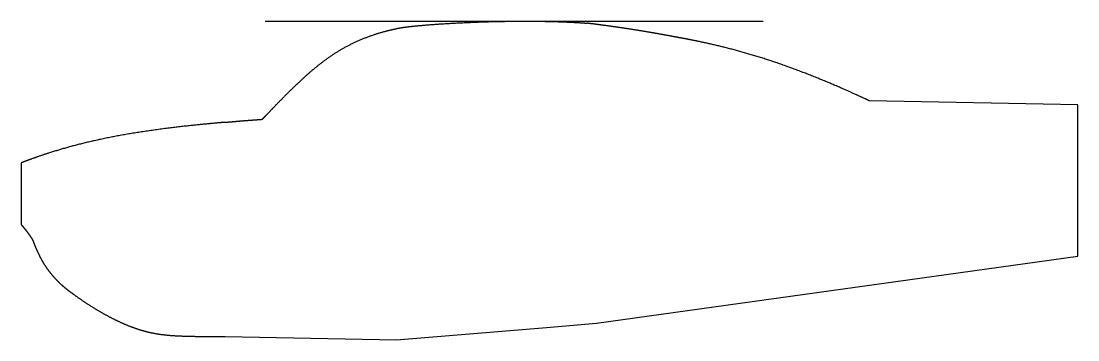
# Model space of a CAD drawing. Header units: inches. Extents: x -35 to 148, y -23 to 32.
import ezdxf

# ---------------------------------------------------------------- set-up
doc = ezdxf.new("R2010")
doc.units = ezdxf.units.IN
doc.layers.get('0').update_dxf_attribs({"linetype": 'CONTINUOUS'})

msp = doc.modelspace()

# ---------------------------------------------------------------- linework, layer by layer
for p, q in [((6.92, 32), (93.06, 32)), ((147.5, 17.59), (111.44, 18.26)), ((147.5, -8.56), (147.5, 17.59)), ((-35.26, 7.53), (-35.26, -3.09)), ((64.25, -20.15), (147.5, -8.56)), ((29.68, -23.02), (55.58, -20.87)), ((55.58, -20.87), (64.25, -20.15)), ((0, -22.46), (29.68, -23.02))]:
    msp.add_line(p, q)
for points in [[(30.88, 30.96), (31.44, 31.03), (32.6, 31.16), (34.45, 31.34), (37.13, 31.55), (40.72, 31.75), (44.4, 31.9), (48.03, 31.99), (51.48, 32.03), (54.69, 32.01), (57.63, 31.94), (59.77, 31.85), (61.26, 31.76), (62.19, 31.7), (62.65, 31.66)], [(78.59, 29.15), (78.28, 29.21), (77.66, 29.33), (76.73, 29.51), (75.48, 29.73), (73.91, 30.01), (72.33, 30.27), (70.74, 30.53), (69.14, 30.78), (67.53, 31.01), (65.91, 31.24), (64.61, 31.41), (63.63, 31.54), (62.98, 31.62), (62.65, 31.66)], [(6.46, 15.07), (6.68, 15.3), (7.13, 15.78), (7.82, 16.51), (8.77, 17.49), (10.01, 18.76), (11.31, 20.06), (12.68, 21.38), (14.11, 22.7), (15.61, 23.99), (17.19, 25.24), (18.87, 26.41), (20.63, 27.48), (22.5, 28.43), (24.45, 29.26), (26.5, 29.96), (28.21, 30.42), (29.53, 30.71), (30.43, 30.89), (30.88, 30.96)], [(111.44, 18.26), (110.76, 18.58), (109.38, 19.22), (107.34, 20.14), (104.62, 21.32), (101.25, 22.69), (97.91, 23.96), (94.61, 25.12), (91.34, 26.15), (88.1, 27.07), (84.9, 27.87), (82.36, 28.43), (80.47, 28.81), (79.22, 29.04), (78.59, 29.15)], [(0, 14.54), (0.1, 14.55), (0.29, 14.57), (0.6, 14.6), (1.02, 14.64), (1.58, 14.69), (2.18, 14.74), (2.81, 14.8), (3.48, 14.85), (4.18, 14.9), (4.91, 14.96), (5.52, 15), (5.98, 15.03), (6.3, 15.06), (6.46, 15.07)], [(0, 14.54), (-0.86, 14.47), (-2.56, 14.32), (-5.07, 14.08), (-8.34, 13.73), (-12.3, 13.22), (-16.1, 12.65), (-19.74, 12), (-23.19, 11.26), (-26.47, 10.45), (-29.57, 9.55), (-31.92, 8.78), (-33.61, 8.17), (-34.72, 7.75), (-35.26, 7.53)], [(-35.26, -3.09), (-35.22, -3.14), (-35.13, -3.24), (-35.01, -3.38), (-34.85, -3.58), (-34.64, -3.83), (-34.44, -4.09), (-34.24, -4.35), (-34.05, -4.62), (-33.85, -4.89), (-33.65, -5.17), (-33.5, -5.4), (-33.39, -5.57), (-33.31, -5.69), (-33.27, -5.75)], [(-33.27, -5.75), (-33.19, -5.96), (-33.04, -6.37), (-32.8, -6.99), (-32.45, -7.78), (-31.98, -8.74), (-31.47, -9.66), (-30.91, -10.54), (-30.3, -11.36), (-29.65, -12.14), (-28.95, -12.88), (-28.36, -13.44), (-27.9, -13.84), (-27.58, -14.1), (-27.43, -14.23)], [(-27.43, -14.23), (-27.08, -14.5), (-26.38, -15.02), (-25.35, -15.77), (-23.99, -16.7), (-22.31, -17.75), (-20.67, -18.69), (-19.07, -19.53), (-17.5, -20.26), (-15.95, -20.89), (-14.4, -21.4), (-12.82, -21.8), (-11.18, -22.09), (-9.42, -22.27), (-7.48, -22.37), (-5.31, -22.42), (-3.35, -22.44), (-1.73, -22.45), (-0.59, -22.46), (0, -22.46)]]:
    msp.add_open_spline(points, degree=5)

doc.saveas('drawing.dxf')
